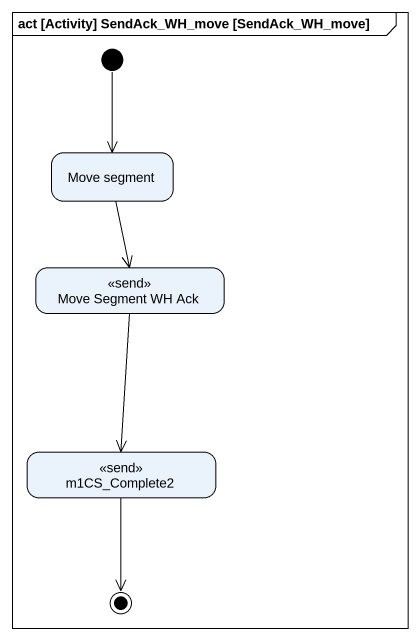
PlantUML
@startuml
mainframe act [Activity] SendAck_WH_move [SendAck_WH_move]
hide empty description
state "Move segment" as Move_segment
state "Move Segment WH Ack" as Move_Segment_WH_Ack <<send>>
state m1CS_Complete2 <<send>>
[*] --> Move_segment
Move_segment --> Move_Segment_WH_Ack
Move_Segment_WH_Ack --> m1CS_Complete2
m1CS_Complete2 --> [*]
@enduml
